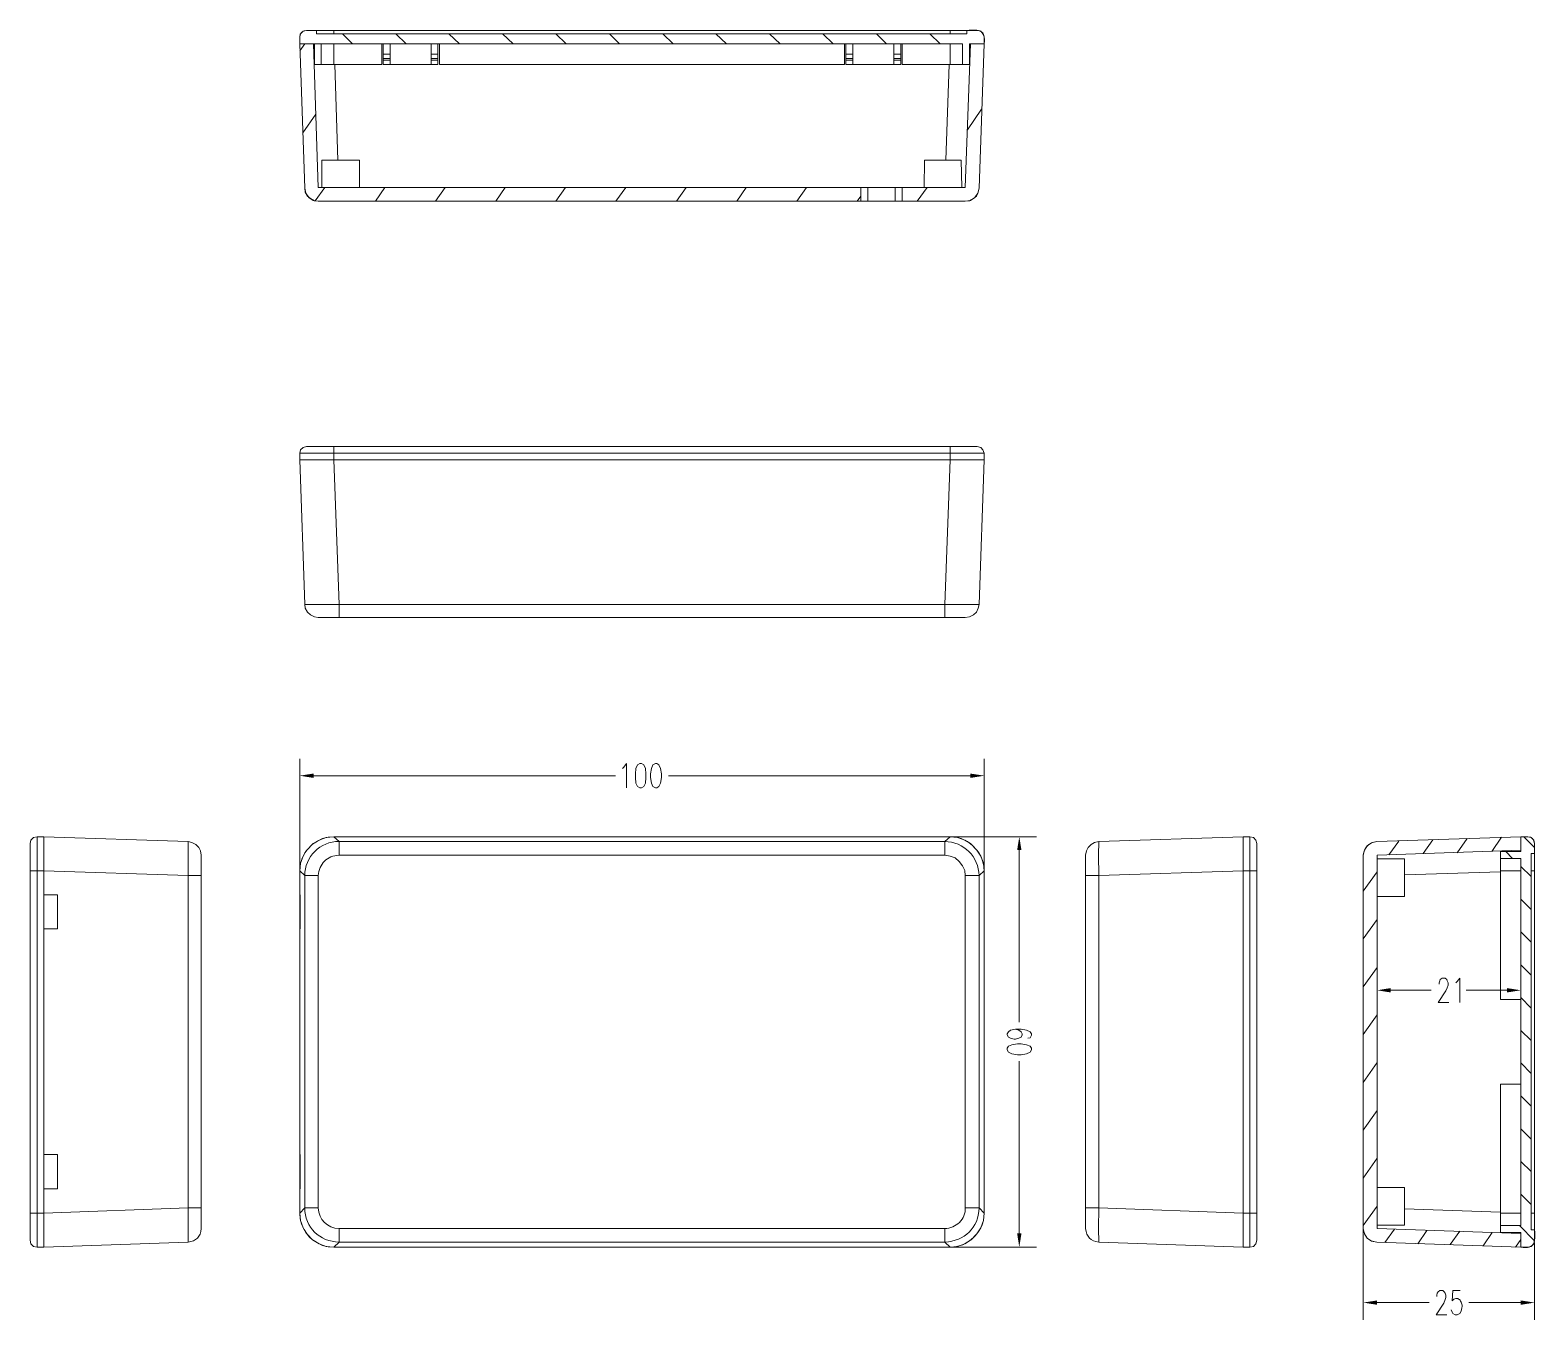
# Model space of a CAD drawing. Header units: millimetres. Extents: x 0 to 168, y 0 to 262.
# Drawn here: x 20.7 to 167.9, y 135.9 to 262.1 of the extents above; entities that cross this region are included whole.
import ezdxf

# ---------------------------------------------------------------- set-up
doc = ezdxf.new("R2010")
doc.units = ezdxf.units.MM

msp = doc.modelspace()

# ---------------------------------------------------------------- hatches: boundary and pattern name
h = msp.add_hatch(color=0)
h.dxf.hatch_style = 2
h.paths.add_polyline_path([(48.387, 189.357175), (48.387, 188.933842), (47.032333, 189.145509)])
h = msp.add_hatch(color=0)
h.dxf.hatch_style = 2
h.paths.add_polyline_path([(112.649, 189.357175), (112.649, 188.933842), (114.003667, 189.145509)])
h = msp.add_hatch(color=0)
h.dxf.hatch_style = 2
h.paths.add_polyline_path([(117.644333, 181.864175), (117.221, 181.864175), (117.432667, 183.176509)])
h = msp.add_hatch(color=0)
h.dxf.hatch_style = 2
h.paths.add_polyline_path([(153.754667, 168.359842), (153.754667, 167.936509), (152.442333, 168.148175)])
h = msp.add_hatch(color=0)
h.dxf.hatch_style = 2
h.paths.add_polyline_path([(165.142333, 168.359842), (165.142333, 167.936509), (166.497, 168.148175)])
h = msp.add_hatch(color=0)
h.dxf.hatch_style = 2
h.paths.add_polyline_path([(117.644333, 144.356842), (117.221, 144.356842), (117.432667, 143.002175)])
h = msp.add_hatch(color=0)
h.dxf.hatch_style = 2
h.paths.add_polyline_path([(152.442333, 137.795175), (152.442333, 137.371842), (151.087667, 137.583509)])
h = msp.add_hatch(color=0)
h.dxf.hatch_style = 2
h.paths.add_polyline_path([(166.497, 137.795175), (166.497, 137.371842), (167.851667, 137.583509)])

# ---------------------------------------------------------------- linework, layer by layer
at = {"color": 0, "lineweight": 0}
for points in [[(47.709667, 262.085842), (47.455667, 262.043509), (47.244, 261.916509), (47.074667, 261.704842), (47.032333, 261.450842)], [(47.709667, 262.085842), (47.371, 262.001175), (47.117, 261.747175), (47.032333, 261.450842)], [(47.709667, 262.085842), (48.683333, 262.085842), (48.683333, 261.747175), (112.310333, 261.747175), (112.310333, 262.085842), (112.538923, 262.09918), (112.751094, 262.109266), (112.946858, 262.114073), (113.126226, 262.111573), (113.289208, 262.099738), (113.435815, 262.07654), (113.566058, 262.039952), (113.679949, 261.987946), (113.777497, 261.918494), (113.858714, 261.829568), (113.923611, 261.719141), (113.972198, 261.585184), (114.004486, 261.42567), (114.020486, 261.238572), (114.02021, 261.02186), (114.003667, 260.773509), (112.564333, 260.773509), (112.564333, 258.741509), (111.887, 258.741509), (111.887, 260.773509)], [(47.709667, 262.085842), (113.326333, 262.085842)], [(48.683333, 261.747175), (48.683333, 262.085842)], [(50.376667, 262.085842), (50.376667, 261.747175)], [(110.659333, 262.085842), (110.659333, 261.747175)], [(112.310333, 261.747175), (112.310333, 262.085842)], [(114.003667, 261.450842), (113.876667, 261.747175), (113.665, 262.001175), (113.326333, 262.085842)], [(111.887, 260.773509), (47.032333, 260.773509), (47.032333, 261.450842)], [(47.540333, 246.634175), (47.032333, 260.773509), (47.032333, 261.450842)], [(47.540333, 260.773509), (47.032333, 260.096175)], [(47.032333, 260.773509), (111.887, 260.773509)], [(48.852667, 246.718842), (48.387, 260.773509)], [(48.471667, 260.773509), (48.471667, 258.741509)], [(48.683333, 261.747175), (112.310333, 261.747175)], [(49.149, 260.773509), (49.149, 258.741509)], [(50.376667, 260.773509), (50.376667, 258.741509)], [(51.223333, 261.747175), (52.197, 260.773509)], [(55.075667, 260.773509), (55.075667, 258.741509)], [(55.202667, 260.773509), (55.202667, 258.741509)], [(55.88, 260.773509), (55.88, 258.741509)], [(56.430333, 261.747175), (57.446333, 260.773509)], [(59.901667, 260.773509), (59.901667, 258.741509)], [(60.536667, 260.773509), (60.536667, 258.741509)], [(60.706, 260.773509), (60.706, 258.741509)], [(61.637333, 261.747175), (62.653333, 260.773509)], [(66.886667, 261.747175), (67.902667, 260.773509)], [(72.093667, 261.747175), (73.109667, 260.773509)], [(77.343, 261.747175), (78.316667, 260.773509)], [(82.55, 261.747175), (83.566, 260.773509)], [(87.757, 261.747175), (88.773, 260.773509)], [(93.006333, 261.747175), (94.022333, 260.773509)], [(98.213333, 261.747175), (99.229333, 260.773509)], [(100.33, 260.773509), (100.33, 258.741509)], [(100.457, 260.773509), (100.457, 258.741509)], [(101.134333, 260.773509), (101.134333, 258.741509)], [(103.462667, 261.747175), (104.436333, 260.773509)], [(105.156, 260.773509), (105.156, 258.741509)], [(105.833333, 260.773509), (105.833333, 258.741509)], [(112.141, 245.364175), (105.960333, 245.364175), (105.960333, 246.718842), (112.141, 246.718842), (112.649, 260.773509)], [(105.960333, 260.773509), (105.960333, 258.741509)], [(108.669667, 261.747175), (109.685667, 260.773509)], [(110.659333, 260.773509), (110.659333, 258.741509)], [(111.887, 260.773509), (111.887, 258.741509)], [(112.141, 246.718842), (112.649, 260.773509)], [(112.564333, 260.773509), (114.003667, 260.773509)], [(112.564333, 260.773509), (112.564333, 258.741509)], [(112.649, 260.773509), (114.003667, 260.773509), (113.495667, 246.634175)], [(113.495667, 246.634175), (114.003667, 260.773509)], [(113.665, 262.001175), (113.876667, 261.747175)], [(114.003667, 260.773509), (114.003667, 261.450842)], [(55.202667, 259.757509), (55.88, 259.757509)], [(55.88, 259.334175), (55.202667, 259.334175)], [(55.202667, 259.164842), (55.88, 259.164842)], [(59.901667, 259.757509), (60.536667, 259.757509)], [(60.536667, 259.334175), (59.901667, 259.334175)], [(59.901667, 259.164842), (60.536667, 259.164842)], [(100.457, 259.757509), (101.134333, 259.757509)], [(101.134333, 259.334175), (100.457, 259.334175)], [(100.457, 259.164842), (101.134333, 259.164842)], [(105.156, 259.757509), (105.833333, 259.757509)], [(105.833333, 259.334175), (105.156, 259.334175)], [(105.156, 259.164842), (105.833333, 259.164842)], [(48.471667, 258.741509), (55.075667, 258.741509)], [(50.757667, 249.385842), (50.461333, 258.741509)], [(60.536667, 258.741509), (55.202667, 258.741509)], [(100.33, 258.741509), (60.706, 258.741509)], [(105.833333, 258.741509), (100.457, 258.741509)], [(105.960333, 258.741509), (112.564333, 258.741509)], [(110.236, 249.385842), (110.574667, 258.741509)], [(48.598667, 253.873175), (47.328667, 252.052842)], [(113.749667, 254.381175), (112.352667, 252.349175)], [(49.191333, 246.718842), (49.191333, 249.385842)], [(49.191333, 249.385842), (52.874333, 249.385842)], [(52.874333, 246.718842), (52.874333, 249.385842)], [(108.119333, 246.718842), (108.161667, 249.385842)], [(108.161667, 249.385842), (111.76, 249.385842)], [(111.802333, 246.718842), (111.76, 249.385842)], [(47.540333, 246.634175), (47.582667, 246.253175), (47.794333, 245.872175), (48.090667, 245.618175), (48.471667, 245.406509), (48.852667, 245.364175)], [(49.487667, 246.718842), (48.556333, 245.406509)], [(86.529333, 246.718842), (48.852667, 246.718842)], [(55.372, 246.718842), (54.440667, 245.364175)], [(61.256333, 246.718842), (60.325, 245.364175)], [(67.140667, 246.718842), (66.209333, 245.364175)], [(73.025, 246.718842), (72.093667, 245.364175)], [(78.951667, 246.718842), (77.978, 245.364175)], [(84.836, 246.718842), (83.904667, 245.364175)], [(87.884, 246.718842), (112.141, 246.718842)], [(90.720333, 246.718842), (89.789, 245.364175)], [(96.604667, 246.718842), (95.673333, 245.364175)], [(101.938667, 245.872175), (101.557667, 245.364175)], [(101.938667, 246.718842), (101.938667, 245.364175)], [(102.616, 245.364175), (102.616, 246.718842)], [(105.283, 245.364175), (105.283, 246.718842)], [(105.960333, 246.718842), (105.960333, 245.364175)], [(108.415667, 246.718842), (107.442, 245.364175)], [(112.141, 245.364175), (112.649, 245.448842), (113.072333, 245.745175), (113.368667, 246.168509), (113.495667, 246.634175)], [(112.141, 245.364175), (112.564333, 245.406509), (112.945333, 245.618175), (113.241667, 245.872175), (113.411, 246.253175), (113.495667, 246.634175)], [(48.852667, 245.364175), (112.141, 245.364175)], [(47.709667, 221.361175), (47.371, 221.276509), (47.117, 221.022509), (47.032333, 220.726175)], [(47.709667, 221.361175), (113.326333, 221.361175)], [(50.884667, 205.909509), (50.376667, 220.048842), (50.376667, 221.361175)], [(110.659333, 221.361175), (110.659333, 220.048842), (110.151333, 205.909509)], [(114.003667, 220.726175), (113.876667, 221.022509), (113.665, 221.276509), (113.326333, 221.361175)], [(47.540333, 205.909509), (47.032333, 220.048842), (47.032333, 220.726175)], [(47.032333, 220.726175), (114.003667, 220.726175)], [(47.032333, 220.048842), (114.003667, 220.048842)], [(114.003667, 220.726175), (114.003667, 220.048842), (113.495667, 205.909509)], [(47.540333, 205.909509), (47.582667, 205.528509), (47.794333, 205.147509), (48.090667, 204.893509), (48.471667, 204.681842), (48.852667, 204.639509)], [(50.884667, 205.909509), (47.540333, 205.909509)], [(112.141, 204.639509), (48.852667, 204.639509)], [(50.884667, 204.639509), (50.884667, 205.909509)], [(110.151333, 205.909509), (50.884667, 205.909509)], [(110.151333, 204.639509), (110.151333, 205.909509)], [(113.495667, 205.909509), (110.151333, 205.909509)], [(112.141, 204.639509), (112.564333, 204.681842), (112.945333, 204.893509), (113.241667, 205.147509), (113.411, 205.528509), (113.495667, 205.909509)], [(47.032333, 178.138842), (47.032333, 190.796509)], [(78.613, 189.865175), (78.74, 189.992175), (78.994, 190.330842), (78.994, 187.960175)], [(114.003667, 178.138842), (114.003667, 190.796509)], [(48.387, 189.145509), (77.935667, 189.145509)], [(112.649, 189.145509), (83.100333, 189.145509)], [(21.336, 183.176509), (20.997333, 183.091842), (20.743333, 182.837842), (20.658667, 182.499175)], [(21.336, 183.176509), (22.013333, 183.176509), (36.110333, 182.710842)], [(21.336, 143.002175), (21.336, 183.176509)], [(22.013333, 143.002175), (22.013333, 183.176509)], [(37.380333, 181.356175), (37.338, 181.779509), (37.168667, 182.118175), (36.872333, 182.414509), (36.491333, 182.626175), (36.110333, 182.710842)], [(36.110333, 182.710842), (36.110333, 179.366509)], [(50.884667, 182.710842), (50.548123, 182.69679), (50.219155, 182.648067), (49.899783, 182.566534), (49.592028, 182.454047), (49.29791, 182.312467), (49.019447, 182.143652), (48.758661, 181.94946), (48.517572, 181.731751), (48.298199, 181.492384), (48.102563, 181.233216), (47.932683, 180.956108), (47.79058, 180.662917), (47.678273, 180.355503), (47.597783, 180.035725), (47.55113, 179.70544), (47.540333, 179.366509)], [(50.376667, 183.176509), (49.826333, 183.134175), (49.276, 183.007175), (48.768, 182.753175), (48.302333, 182.456842)], [(48.937333, 182.837842), (48.344667, 182.499175)], [(49.614667, 183.091842), (48.937333, 182.837842)], [(50.376667, 183.176509), (49.614667, 183.091842)], [(110.659333, 183.176509), (50.376667, 183.176509)], [(50.884667, 182.710842), (50.376667, 183.176509)], [(50.884667, 181.356175), (50.884667, 182.710842)], [(110.151333, 182.710842), (50.884667, 182.710842)], [(108.204, 183.176509), (119.126, 183.176509)], [(110.151333, 182.710842), (110.659333, 183.176509)], [(110.151333, 181.356175), (110.151333, 182.710842)], [(113.495667, 179.366509), (113.476723, 179.709044), (113.424124, 180.040962), (113.339649, 180.360723), (113.225081, 180.666787), (113.0822, 180.957614), (112.912788, 181.231666), (112.718625, 181.487403), (112.501495, 181.723285), (112.263177, 181.937773), (112.005453, 182.129327), (111.730104, 182.296409), (111.438912, 182.437478), (111.133657, 182.550995), (110.816122, 182.635421), (110.488087, 182.689217), (110.151333, 182.710842)], [(111.379, 183.091842), (110.659333, 183.176509)], [(111.379, 183.091842), (110.998, 183.176509), (110.659333, 183.176509)], [(112.098667, 182.837842), (111.379, 183.091842)], [(111.76, 183.007175), (111.379, 183.091842)], [(113.284, 181.864175), (112.860667, 182.329842), (112.352667, 182.710842), (111.76, 183.007175)], [(112.649, 182.499175), (112.098667, 182.837842)], [(125.222, 182.710842), (124.798667, 182.626175), (124.46, 182.414509), (124.163667, 182.118175), (123.994333, 181.779509), (123.909667, 181.356175)], [(125.222, 179.366509), (125.179667, 181.356175), (125.222, 182.710842)], [(125.222, 182.710842), (139.319, 183.176509), (139.996333, 183.176509)], [(139.319, 183.176509), (139.319, 143.002175)], [(139.996333, 183.176509), (139.996333, 143.002175)], [(140.673667, 182.499175), (140.589, 182.837842), (140.335, 183.091842), (139.996333, 183.176509)], [(151.087667, 144.822509), (151.087667, 181.356175), (151.214667, 181.864175), (151.468667, 182.287509), (151.892, 182.583842), (152.4, 182.710842), (166.497, 183.176509), (166.497, 181.864175), (152.442333, 181.356175), (152.442333, 144.822509), (166.497, 144.356842)], [(152.4, 182.710842), (151.976667, 182.626175), (151.638, 182.414509), (151.341667, 182.118175), (151.172333, 181.779509), (151.087667, 181.356175)], [(152.4, 182.710842), (166.497, 183.176509), (167.174333, 183.176509)], [(154.559, 182.753175), (153.585333, 181.398509)], [(157.903333, 182.880175), (156.929667, 181.525509)], [(161.247667, 183.007175), (160.274, 181.610175)], [(164.592, 183.134175), (163.660667, 181.737175)], [(166.497, 143.002175), (166.497, 144.441509), (164.507333, 144.441509), (164.507333, 145.118842), (166.497, 145.118842), (166.497, 181.059842), (164.507333, 181.059842), (164.507333, 181.737175), (166.497, 181.737175), (166.497, 183.176509), (167.174333, 183.176509)], [(166.497, 181.737175), (166.497, 183.176509)], [(166.793333, 183.176509), (167.851667, 182.118175)], [(167.851667, 182.499175), (167.767, 182.753175), (167.64, 183.007175), (167.428333, 183.134175), (167.174333, 183.176509)], [(167.851667, 182.499175), (167.767, 182.837842), (167.513, 183.091842), (167.174333, 183.176509)], [(20.658667, 143.679509), (20.658667, 182.499175)], [(37.380333, 181.356175), (37.380333, 144.822509)], [(47.371, 181.271509), (47.117, 180.594175)], [(47.371, 181.271509), (47.244, 180.975175)], [(47.752, 181.906509), (47.540333, 181.610175), (47.371, 181.271509)], [(47.709667, 181.864175), (47.371, 181.271509)], [(47.752, 181.906509), (47.709667, 181.864175)], [(48.302333, 182.456842), (47.752, 181.906509)], [(48.344667, 182.499175), (48.302333, 182.456842)], [(50.884667, 181.356175), (50.668688, 181.343202), (50.462966, 181.311804), (50.267847, 181.262747), (50.083674, 181.196797), (49.910791, 181.11472), (49.749542, 181.017281), (49.600272, 180.905247), (49.463325, 180.779384), (49.339045, 180.640456), (49.227776, 180.489231), (49.129862, 180.326473), (49.045647, 180.152949), (48.975476, 179.969425), (48.919693, 179.776666), (48.878642, 179.575439), (48.852667, 179.366509)], [(110.151333, 181.356175), (50.884667, 181.356175)], [(112.141, 179.366509), (112.098667, 179.874509), (111.887, 180.340175), (111.548333, 180.763509), (111.167333, 181.102175), (110.659333, 181.271509), (110.151333, 181.356175)], [(112.733667, 182.456842), (112.649, 182.499175)], [(113.241667, 181.906509), (112.733667, 182.456842)], [(113.284, 181.864175), (113.241667, 181.906509)], [(113.665, 181.271509), (113.284, 181.864175)], [(113.665, 181.271509), (113.495667, 181.567842), (113.284, 181.864175)], [(113.919, 180.594175), (113.665, 181.271509)], [(114.003667, 179.832175), (113.961333, 180.340175), (113.834333, 180.805842), (113.665, 181.271509)], [(117.432667, 181.864175), (117.432667, 165.015509)], [(123.909667, 144.822509), (123.909667, 181.356175)], [(140.673667, 182.499175), (140.673667, 143.679509)], [(151.087667, 144.822509), (151.087667, 181.356175)], [(152.442333, 181.356175), (166.497, 181.864175)], [(152.442333, 144.822509), (152.442333, 181.356175)], [(164.507333, 181.779509), (164.507333, 167.259175)], [(166.497, 181.737175), (164.507333, 181.737175)], [(165.015333, 181.737175), (165.692667, 181.059842)], [(167.851667, 182.499175), (167.851667, 181.525509), (167.513, 181.525509), (167.513, 144.695509), (167.851667, 144.695509), (167.865141, 144.469252), (167.873474, 144.257786), (167.874963, 144.061382), (167.867905, 143.880311), (167.8506, 143.714844), (167.821343, 143.565252), (167.778433, 143.431807), (167.720169, 143.31478), (167.644847, 143.214443), (167.550765, 143.131067), (167.436222, 143.064922), (167.299514, 143.016281), (167.138941, 142.985414), (166.952799, 142.972594), (166.739386, 142.97809), (166.497, 143.002175)], [(167.513, 181.525509), (167.851667, 181.525509)], [(167.513, 144.695509), (167.513, 181.525509)], [(167.851667, 143.679509), (167.851667, 182.499175)], [(20.658667, 179.832175), (22.013333, 179.832175)], [(37.380333, 179.366509), (36.110333, 179.366509), (22.013333, 179.832175)], [(47.117, 180.594175), (47.032333, 179.832175)], [(47.032333, 146.346509), (47.032333, 179.832175)], [(47.540333, 179.366509), (47.032333, 179.832175)], [(113.495667, 179.366509), (114.003667, 179.832175)], [(114.003667, 179.832175), (113.919, 180.594175)], [(114.003667, 146.346509), (114.003667, 179.832175)], [(125.222, 179.366509), (139.319, 179.832175), (140.673667, 179.832175)], [(152.442333, 179.747509), (151.087667, 177.842509)], [(152.442333, 181.017509), (155.109333, 181.017509), (155.109333, 177.334509)], [(155.109333, 179.874509), (155.109333, 177.334509)], [(155.109333, 179.451175), (164.507333, 179.747509)], [(166.497, 181.059842), (164.507333, 181.059842)], [(166.497, 179.832175), (164.507333, 179.832175)], [(166.497, 145.118842), (166.497, 181.059842)], [(166.497, 180.255509), (167.513, 179.281842)], [(167.851667, 179.832175), (167.513, 179.832175)], [(36.110333, 179.366509), (36.110333, 146.854509)], [(47.540333, 179.366509), (47.540333, 146.854509)], [(48.852667, 179.366509), (47.540333, 179.366509)], [(48.852667, 179.366509), (48.852667, 146.854509)], [(112.141, 179.366509), (113.495667, 179.366509)], [(112.141, 146.854509), (112.141, 179.366509)], [(113.495667, 146.854509), (113.495667, 179.366509)], [(123.909667, 179.366509), (125.222, 179.366509)], [(125.222, 146.854509), (125.222, 179.366509)], [(22.013333, 177.503842), (23.325667, 177.503842)], [(23.325667, 174.159509), (23.325667, 177.503842)], [(47.032333, 177.503842), (47.074667, 177.503842)], [(47.074667, 174.159509), (47.074667, 177.503842)], [(152.442333, 177.334509), (155.109333, 177.334509)], [(152.442333, 177.334509), (155.109333, 177.334509)], [(166.497, 177.080509), (167.513, 176.064509)], [(22.013333, 174.159509), (23.325667, 174.159509)], [(47.032333, 174.159509), (47.074667, 174.159509)], [(152.442333, 175.090842), (151.087667, 173.185842)], [(166.497, 173.863175), (167.513, 172.847175)], [(152.442333, 171.450175), (152.442333, 166.454842)], [(166.497, 171.450175), (166.497, 166.454842)], [(152.442333, 170.391842), (151.087667, 168.486842)], [(158.496, 168.740842), (158.496, 168.867842), (158.580667, 169.079509), (158.623, 169.206509), (158.792333, 169.333509), (159.088667, 169.333509), (159.258, 169.206509), (159.300333, 169.079509), (159.385, 168.867842), (159.385, 168.656175), (159.300333, 168.402175), (159.173333, 168.105842), (158.411333, 166.962842), (159.469667, 166.962842)], [(160.147, 168.867842), (160.274, 168.994842), (160.528, 169.333509), (160.528, 166.962842)], [(166.497, 170.645842), (167.513, 169.629842)], [(153.754667, 168.148175), (157.734, 168.148175)], [(165.142333, 168.148175), (161.163, 168.148175)], [(166.497, 167.259175), (164.507333, 167.259175)], [(166.497, 167.428509), (167.513, 166.412509)], [(152.442333, 165.735175), (151.087667, 163.830175)], [(118.279333, 163.449175), (118.491, 163.491509), (118.618, 163.745509), (118.618, 163.872509), (118.491, 164.084175), (118.152333, 164.253509), (117.602, 164.338175), (117.051667, 164.338175), (116.586, 164.253509), (116.374333, 164.084175), (116.247333, 163.872509), (116.247333, 163.787842), (116.374333, 163.576175), (116.586, 163.449175), (116.924667, 163.364509), (117.051667, 163.364509), (117.390333, 163.449175), (117.602, 163.576175), (117.729, 163.787842), (117.729, 163.872509), (117.602, 164.084175), (117.390333, 164.253509), (117.051667, 164.338175)], [(166.497, 164.211175), (167.513, 163.237509)], [(117.432667, 144.356842), (117.432667, 161.205509)], [(152.442333, 161.078509), (151.087667, 159.131175)], [(166.497, 161.036175), (167.513, 160.020175)], [(166.497, 158.961842), (164.507333, 158.961842)], [(164.507333, 158.961842), (164.507333, 144.399175)], [(166.497, 157.818842), (167.513, 156.802842)], [(152.442333, 156.379509), (151.087667, 154.474509)], [(166.497, 154.601509), (167.513, 153.585509)], [(22.013333, 152.061509), (23.325667, 152.061509)], [(23.325667, 148.717175), (23.325667, 152.061509)], [(47.032333, 152.061509), (47.074667, 152.061509)], [(47.074667, 148.717175), (47.074667, 152.061509)], [(152.442333, 151.722842), (151.087667, 149.775509)], [(166.497, 151.384175), (167.513, 150.410509)], [(22.013333, 148.717175), (23.325667, 148.717175)], [(47.032333, 148.717175), (47.074667, 148.717175)], [(152.442333, 148.844175), (155.109333, 148.844175)], [(155.109333, 148.844175), (155.109333, 145.161175)], [(166.497, 148.209175), (167.513, 147.193175)], [(20.658667, 146.346509), (22.013333, 146.346509)], [(22.013333, 146.346509), (36.110333, 146.854509), (37.380333, 146.854509)], [(36.110333, 146.854509), (36.110333, 143.510175)], [(47.540333, 146.854509), (47.032333, 146.346509)], [(47.032333, 146.346509), (47.117, 145.626842)], [(47.032333, 146.346509), (47.074667, 145.796175), (47.201667, 145.245842), (47.455667, 144.737842), (47.752, 144.272175)], [(48.852667, 146.854509), (47.540333, 146.854509)], [(47.540333, 146.854509), (47.55168, 146.501124), (47.597291, 146.161085), (47.675472, 145.835656), (47.784527, 145.526102), (47.922763, 145.233688), (48.088486, 144.959678), (48.28, 144.705339), (48.495611, 144.471936), (48.733626, 144.260732), (48.992348, 144.072994), (49.270084, 143.909985), (49.56514, 143.772973), (49.87582, 143.66322), (50.200431, 143.581993), (50.537278, 143.530556), (50.884667, 143.510175)], [(48.852667, 146.854509), (48.907929, 146.436599), (49.029921, 146.055599), (49.213668, 145.716469), (49.454197, 145.424171), (49.746535, 145.183665), (50.085708, 144.999912), (50.466743, 144.877873), (50.884667, 144.822509)], [(110.151333, 143.510175), (110.500191, 143.538378), (110.837001, 143.595102), (111.160351, 143.679404), (111.468826, 143.790336), (111.761013, 143.926953), (112.035497, 144.08831), (112.290866, 144.273461), (112.525704, 144.481461), (112.738599, 144.711362), (112.928135, 144.962221), (113.092901, 145.233091), (113.23148, 145.523026), (113.342461, 145.831081), (113.424428, 146.15631), (113.475968, 146.497768), (113.495667, 146.854509)], [(110.151333, 144.822509), (110.346462, 144.836787), (110.539946, 144.871101), (110.730116, 144.924378), (110.915301, 144.995546), (111.093833, 145.083531), (111.264041, 145.187261), (111.424255, 145.305664), (111.572807, 145.437665), (111.708027, 145.582192), (111.828244, 145.738174), (111.931789, 145.904536), (112.016993, 146.080205), (112.082186, 146.26411), (112.125698, 146.455178), (112.145859, 146.652335), (112.141, 146.854509)], [(112.141, 146.854509), (113.495667, 146.854509)], [(113.495667, 146.854509), (114.003667, 146.346509)], [(113.919, 145.626842), (114.003667, 146.346509)], [(113.919, 145.626842), (113.961333, 145.965509), (114.003667, 146.346509)], [(123.909667, 146.854509), (125.222, 146.854509)], [(125.222, 143.510175), (125.179667, 144.822509), (125.222, 146.854509)], [(140.673667, 146.346509), (139.319, 146.346509), (125.222, 146.854509)], [(152.442333, 147.023842), (151.087667, 145.118842)], [(155.109333, 146.769842), (164.507333, 146.431175)], [(166.497, 146.346509), (164.507333, 146.346509)], [(167.851667, 146.346509), (167.513, 146.346509)], [(36.110333, 143.510175), (36.387761, 143.563569), (36.635498, 143.644236), (36.851435, 143.754346), (37.033465, 143.89607), (37.179477, 144.071578), (37.287365, 144.28304), (37.35502, 144.532627), (37.380333, 144.822509)], [(47.117, 145.626842), (47.371, 144.907175)], [(47.371, 144.907175), (47.709667, 144.314509)], [(47.709667, 144.314509), (47.752, 144.272175)], [(47.752, 144.272175), (48.302333, 143.721842)], [(47.752, 144.272175), (48.006, 143.975842), (48.302333, 143.721842)], [(50.884667, 144.822509), (50.884667, 143.510175)], [(50.884667, 144.822509), (110.151333, 144.822509)], [(110.151333, 144.822509), (110.151333, 143.510175)], [(110.659333, 143.002175), (110.913796, 143.010945), (111.165543, 143.041375), (111.413481, 143.092505), (111.656515, 143.163373), (111.89355, 143.253018), (112.123492, 143.360479), (112.345246, 143.484795), (112.557719, 143.625004), (112.759814, 143.780146), (112.950439, 143.94926), (113.128498, 144.131383), (113.292897, 144.325555), (113.442541, 144.530815), (113.576336, 144.746201), (113.693187, 144.970753), (113.792, 145.203509)], [(112.733667, 143.721842), (113.241667, 144.272175)], [(113.241667, 144.272175), (113.284, 144.314509)], [(113.284, 144.314509), (113.665, 144.907175)], [(113.665, 144.907175), (113.919, 145.626842)], [(113.792, 145.203509), (113.919, 145.626842)], [(123.909667, 144.822509), (123.965361, 144.537344), (124.04725, 144.288497), (124.157714, 144.075112), (124.299133, 143.896335), (124.473891, 143.751308), (124.684367, 143.639176), (124.932943, 143.559084), (125.222, 143.510175)], [(151.087667, 144.991842), (151.087667, 135.890175)], [(151.087667, 144.822509), (151.214667, 144.314509), (151.468667, 143.891175), (151.892, 143.594842), (152.4, 143.510175)], [(151.087667, 144.822509), (151.143361, 144.537344), (151.22525, 144.288497), (151.335714, 144.075112), (151.477133, 143.896335), (151.651891, 143.751308), (151.862367, 143.639176), (152.110943, 143.559084), (152.4, 143.510175)], [(166.497, 144.356842), (166.497, 143.002175), (152.4, 143.510175)], [(152.442333, 145.161175), (155.109333, 145.161175)], [(152.442333, 144.822509), (166.497, 144.356842)], [(154.135667, 144.780175), (153.204333, 143.467842)], [(157.310667, 144.653175), (156.421667, 143.340842)], [(160.528, 144.568509), (159.596667, 143.256175)], [(163.703, 144.441509), (162.814, 143.129175)], [(166.497, 145.118842), (164.507333, 145.118842)], [(166.497, 144.441509), (164.507333, 144.441509)], [(166.37, 145.118842), (167.851667, 143.637175)], [(166.497, 143.002175), (166.497, 144.441509)], [(167.513, 144.695509), (167.851667, 144.695509)], [(20.658667, 143.679509), (20.743333, 143.340842), (20.997333, 143.086842), (21.336, 143.002175)], [(36.110333, 143.510175), (22.013333, 143.002175), (21.336, 143.002175)], [(48.302333, 143.721842), (48.344667, 143.679509)], [(48.302333, 143.721842), (48.768, 143.425509), (49.276, 143.171509), (49.826333, 143.044509), (50.376667, 143.002175)], [(48.344667, 143.679509), (48.937333, 143.340842)], [(48.937333, 143.340842), (49.614667, 143.086842)], [(49.614667, 143.086842), (50.376667, 143.002175)], [(50.884667, 143.510175), (50.376667, 143.002175)], [(110.659333, 143.002175), (50.376667, 143.002175)], [(50.884667, 143.510175), (110.151333, 143.510175)], [(108.204, 143.002175), (119.126, 143.002175)], [(110.151333, 143.510175), (110.659333, 143.002175)], [(110.659333, 143.002175), (111.379, 143.086842)], [(111.379, 143.086842), (112.098667, 143.340842)], [(112.098667, 143.340842), (112.649, 143.679509)], [(112.649, 143.679509), (112.733667, 143.721842)], [(139.996333, 143.002175), (139.319, 143.002175), (125.222, 143.510175)], [(139.996333, 143.002175), (140.335, 143.086842), (140.589, 143.340842), (140.673667, 143.679509)], [(167.174333, 143.002175), (166.497, 143.002175), (152.4, 143.510175)], [(166.497, 143.764175), (165.989, 143.002175)], [(167.174333, 143.002175), (167.513, 143.086842), (167.767, 143.340842), (167.851667, 143.679509)], [(167.851667, 143.467842), (167.851667, 135.890175)], [(158.284333, 138.176175), (158.284333, 138.303175), (158.326667, 138.514842), (158.411333, 138.641842), (158.580667, 138.768842), (158.877, 138.768842), (159.004, 138.641842), (159.088667, 138.514842), (159.173333, 138.303175), (159.173333, 138.091509), (159.088667, 137.879842), (158.961667, 137.541175), (158.199667, 136.398175), (159.258, 136.398175)], [(160.570333, 138.768842), (159.850667, 138.768842), (159.766, 137.752842), (159.862488, 137.849876), (159.959042, 137.920391), (160.054632, 137.966089), (160.148224, 137.988668), (160.238785, 137.989831), (160.325284, 137.971278), (160.406687, 137.93471), (160.481962, 137.881826), (160.550078, 137.814329), (160.61, 137.733918), (160.660697, 137.642294), (160.701137, 137.541159), (160.730286, 137.432212), (160.747112, 137.317154), (160.750583, 137.197686), (160.739667, 137.075509), (160.655, 136.736842), (160.528, 136.525175), (160.274, 136.398175), (160.062333, 136.398175), (159.850667, 136.525175), (159.766, 136.652175), (159.681333, 136.863842)], [(152.442333, 137.583509), (157.522333, 137.583509)], [(166.497, 137.583509), (161.417, 137.583509)]]:
    msp.add_lwpolyline(points, dxfattribs=at)
for points in [[(47.032333, 260.773509), (48.387, 260.773509), (48.852667, 246.718842), (101.938667, 246.718842), (101.938667, 245.364175), (48.852667, 245.364175), (48.344667, 245.448842), (47.921333, 245.745175), (47.625, 246.168509), (47.540333, 246.634175)], [(80.306333, 190.330842), (80.094667, 190.203842), (79.925333, 189.865175), (79.883, 189.314842), (79.883, 188.976175), (79.925333, 188.425842), (80.094667, 188.087175), (80.306333, 187.960175), (80.475667, 187.960175), (80.687333, 188.087175), (80.856667, 188.425842), (80.899, 188.976175), (80.899, 189.314842), (80.856667, 189.865175), (80.687333, 190.203842), (80.475667, 190.330842)], [(81.830333, 190.330842), (81.576333, 190.203842), (81.449333, 189.865175), (81.364667, 189.314842), (81.364667, 188.976175), (81.449333, 188.425842), (81.576333, 188.087175), (81.830333, 187.960175), (81.957333, 187.960175), (82.169, 188.087175), (82.338333, 188.425842), (82.423, 188.976175), (82.423, 189.314842), (82.338333, 189.865175), (82.169, 190.203842), (81.957333, 190.330842)], [(118.618, 162.475509), (118.491, 162.687175), (118.152333, 162.814175), (117.602, 162.898842), (117.263333, 162.898842), (116.713, 162.814175), (116.374333, 162.687175), (116.247333, 162.475509), (116.247333, 162.306175), (116.374333, 162.094509), (116.713, 161.925175), (117.263333, 161.840509), (117.602, 161.840509), (118.152333, 161.925175), (118.491, 162.094509), (118.618, 162.306175)]]:
    msp.add_lwpolyline(points, close=True, dxfattribs=at)

doc.saveas('drawing.dxf')
